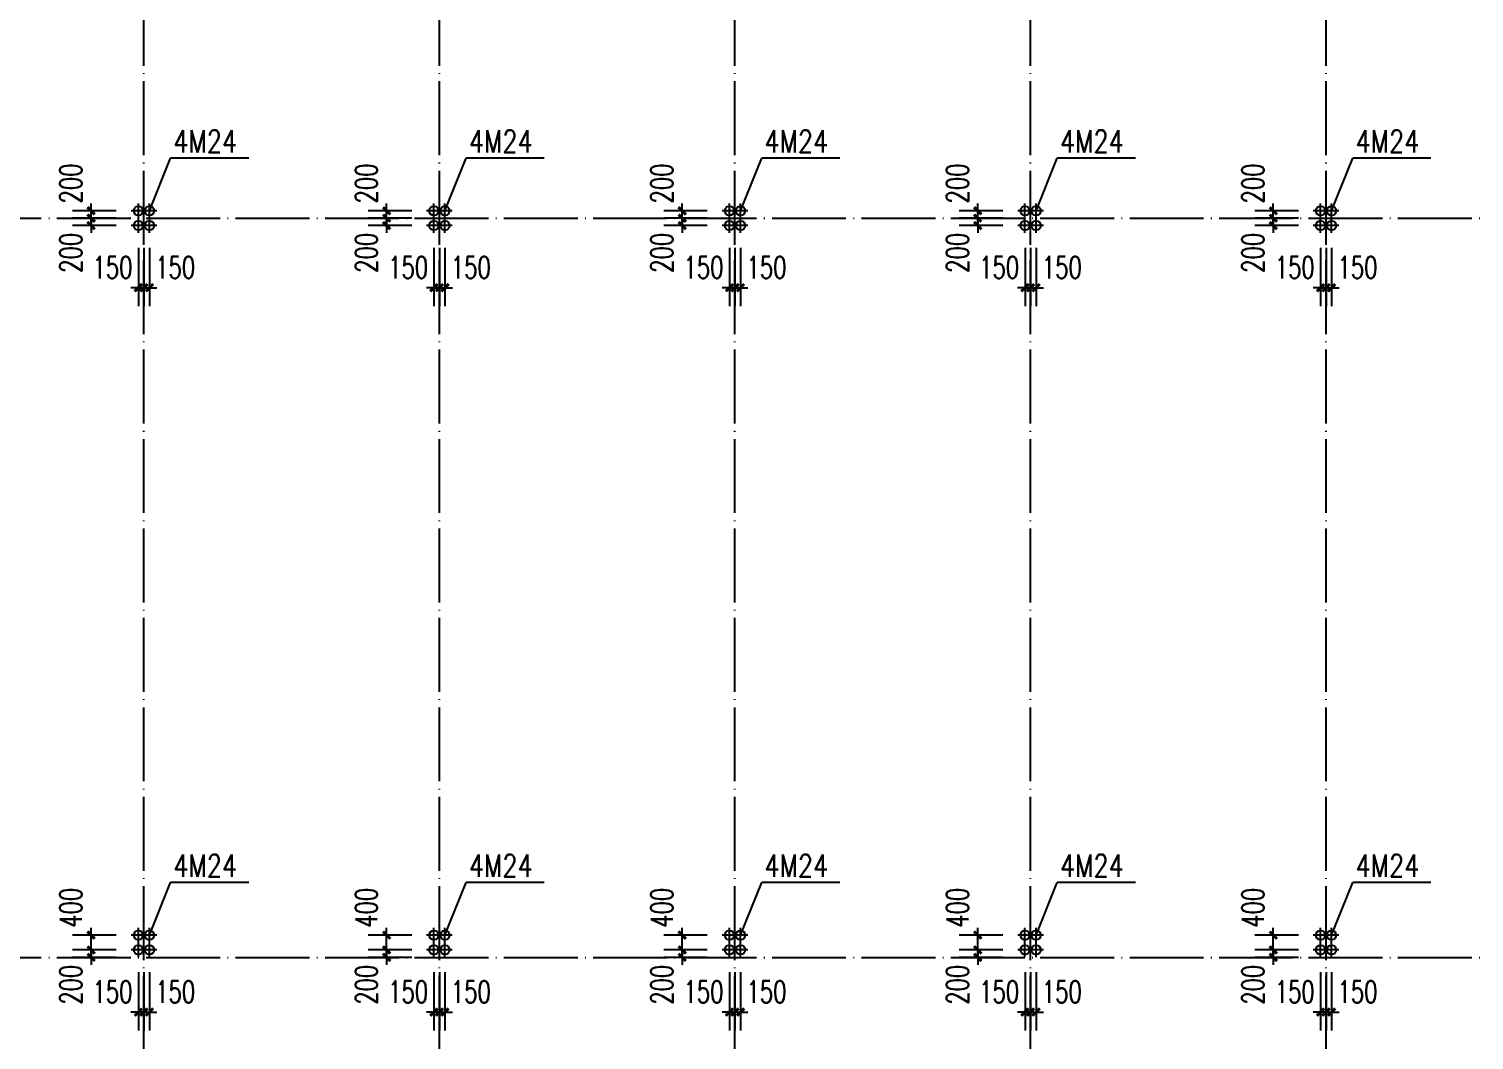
# Model space of a CAD drawing. Extents: x 36360094 to 36697644, y 75306 to 425482.
# Drawn here: x 36395344 to 36434463, y 104586 to 131946 of the extents above; entities that cross this region are included whole.
import ezdxf

# ---------------------------------------------------------------- set-up
doc = ezdxf.new("R2010")
doc.units = 0
doc.header["$LTSCALE"] = 1000
doc.header["$MEASUREMENT"] = 0
for name, pattern in [('ACAD_ISO04W100', [30.5, 24, -3, 0.5, -3]), ('CENTER', [2, 1.25, -0.25, 0.25, -0.25]), ('DOTE', [2.42, 2, -0.2, 0.02, -0.2])]:
    doc.linetypes.add(name, pattern=pattern)
doc.layers.get('0').update_dxf_attribs({"linetype": 'CONTINUOUS'})
doc.layers.get('DEFPOINTS').update_dxf_attribs({"linetype": 'CONTINUOUS'})
for name, color, linetype in [('DOTE', 1, 'ACAD_ISO04W100'), ('PUB_DIM', 3, 'CONTINUOUS'), ('PUB_TEXT', 7, 'CONTINUOUS'), ('ROOF', 7, 'CONTINUOUS'), ('中心线', 9, 'CENTER'), ('锚栓', 6, 'CONTINUOUS')]:
    doc.layers.add(name, color=color, linetype=linetype)
doc.styles.add('_TCH_DIM_T3', font='SIMPLEX', dxfattribs={"width": 0.705882, "bigfont": 'GBCBIG'})
doc.styles.add('character', font='romans.shx', dxfattribs={"width": 0.618, "bigfont": 'gbhzfs.shx'})
doc.dimstyles.new('_TCH_ARCH&&200', dxfattribs={"dimtxt": 595, "dimasz": 200, "dimexe": 500, "dimexo": 600, "dimgap": 252.5, "dimtad": 1, "dimdec": 0, "dimzin": 0, "dimdsep": 46, "dimtxsty": '_TCH_DIM_T3', "dimblk": 'ARCHTICK', "dimcen": 0.09, "dimclrt": 7, "dimazin": 2, "dimtfac": 1, "dimtdec": 0, "dimtix": 1, "dimtmove": 2, "dimatfit": 3, "dimfxl": 0, "dimtolj": 1, "dimtzin": 0, "dimarcsym": 0})

# ---------------------------------------------------------------- blocks, each defined once
blk = doc.blocks.new('m')
at = {"layer": '锚栓'}
for p, q in [((2858688, 836885), (2858688, 836290)), ((2858390, 836587), (2858985, 836587))]:
    blk.add_line(p, q, dxfattribs=at)
blk.add_circle((2858688, 836587), 189, dxfattribs=at)
blk = doc.blocks.new('_ArchTick')
at = {"color": 0, "linetype": 'ByBlock', "const_width": 0.4}
blk.add_lwpolyline([(-0.5, -0.5), (0.5, 0.5)], dxfattribs=at)
blk = doc.blocks.new('*D424')
at = {"layer": 'DEFPOINTS', "color": 0}
for p in [(36429028, 127025), (36430307, 127025), (36430307, 126825)]:
    blk.add_point(p, dxfattribs=at)
at = {"layer": 'PUB_DIM', "color": 0, "lineweight": -2}
for p, q in [((36429028, 127025), (36429028, 127225)), ((36429707, 127025), (36428528, 127025)), ((36429707, 126825), (36428528, 126825)), ((36429028, 126825), (36429028, 127025)), ((36429028, 126825), (36429028, 126625))]:
    blk.add_line(p, q, dxfattribs=at)
at = {"layer": 'PUB_DIM', "color": 0, "lineweight": -2, "xscale": 200, "yscale": 200, "zscale": 200}
for p, rotation in [((36429028, 127025), 270), ((36429028, 126825), 90)]:
    blk.add_blockref('_ArchTick', p, dxfattribs=dict(at, rotation=rotation))
at = {"layer": 'PUB_DIM', "color": 7, "insert": (36428478, 127765), "char_height": 595, "attachment_point": 5, "rotation": 90, "style": '_TCH_DIM_T3'}
blk.add_mtext('\\A1;200', dxfattribs=at)
blk = doc.blocks.new('*D425')
at = {"layer": 'DEFPOINTS', "color": 0}
for p in [(36429028, 126825), (36430307, 126825), (36430307, 126625)]:
    blk.add_point(p, dxfattribs=at)
at = {"layer": 'PUB_DIM', "color": 0, "lineweight": -2}
for p, q in [((36429707, 126825), (36428528, 126825)), ((36429028, 126825), (36429028, 127025)), ((36429028, 126625), (36429028, 126825)), ((36429707, 126625), (36428528, 126625)), ((36429028, 126625), (36429028, 126425))]:
    blk.add_line(p, q, dxfattribs=at)
at = {"layer": 'PUB_DIM', "color": 0, "lineweight": -2, "xscale": 200, "yscale": 200, "zscale": 200}
for p, rotation in [((36429028, 126825), 270), ((36429028, 126625), 90)]:
    blk.add_blockref('_ArchTick', p, dxfattribs=dict(at, rotation=rotation))
at = {"layer": 'PUB_DIM', "color": 7, "insert": (36428478, 125885), "char_height": 595, "attachment_point": 5, "rotation": 90, "style": '_TCH_DIM_T3'}
blk.add_mtext('\\A1;200', dxfattribs=at)
blk = doc.blocks.new('*D426')
at = {"layer": 'DEFPOINTS', "color": 0}
for p in [(36429028, 107025), (36430307, 107025), (36430307, 106825)]:
    blk.add_point(p, dxfattribs=at)
at = {"layer": 'PUB_DIM', "color": 0, "lineweight": -2}
for p, q in [((36429028, 107025), (36429028, 107225)), ((36429707, 107025), (36428528, 107025)), ((36429707, 106825), (36428528, 106825)), ((36429028, 106825), (36429028, 107025)), ((36429028, 106825), (36429028, 106625))]:
    blk.add_line(p, q, dxfattribs=at)
at = {"layer": 'PUB_DIM', "color": 0, "lineweight": -2, "xscale": 200, "yscale": 200, "zscale": 200}
for p, rotation in [((36429028, 107025), 270), ((36429028, 106825), 90)]:
    blk.add_blockref('_ArchTick', p, dxfattribs=dict(at, rotation=rotation))
at = {"layer": 'PUB_DIM', "color": 7, "insert": (36428478, 106085), "char_height": 595, "attachment_point": 5, "rotation": 90, "style": '_TCH_DIM_T3'}
blk.add_mtext('\\A1;200', dxfattribs=at)
blk = doc.blocks.new('*D427')
at = {"layer": 'DEFPOINTS', "color": 0}
for p in [(36429028, 107425), (36430307, 107425), (36430307, 107025)]:
    blk.add_point(p, dxfattribs=at)
at = {"layer": 'PUB_DIM', "color": 0, "lineweight": -2}
for p, q in [((36429028, 107425), (36429028, 107625)), ((36429707, 107425), (36428528, 107425)), ((36429028, 107025), (36429028, 107425)), ((36429707, 107025), (36428528, 107025)), ((36429028, 107025), (36429028, 106825))]:
    blk.add_line(p, q, dxfattribs=at)
at = {"layer": 'PUB_DIM', "color": 0, "lineweight": -2, "xscale": 200, "yscale": 200, "zscale": 200}
for p, rotation in [((36429028, 107425), 270), ((36429028, 107025), 90)]:
    blk.add_blockref('_ArchTick', p, dxfattribs=dict(at, rotation=rotation))
at = {"layer": 'PUB_DIM', "color": 7, "insert": (36428478, 108165), "char_height": 595, "attachment_point": 5, "rotation": 90, "style": '_TCH_DIM_T3'}
blk.add_mtext('\\A1;400', dxfattribs=at)
blk = doc.blocks.new('*D428')
at = {"layer": 'DEFPOINTS', "color": 0}
for p in [(36430457, 126625), (36430607, 126625), (36430607, 124944)]:
    blk.add_point(p, dxfattribs=at)
at = {"layer": 'PUB_DIM', "color": 0, "lineweight": -2}
for p, q in [((36430457, 126025), (36430457, 124444)), ((36430607, 126025), (36430607, 124444)), ((36430457, 124944), (36430257, 124944)), ((36430457, 124944), (36430607, 124944)), ((36430607, 124944), (36430807, 124944))]:
    blk.add_line(p, q, dxfattribs=at)
at = {"layer": 'PUB_DIM', "color": 0, "lineweight": -2, "xscale": 200, "yscale": 200, "zscale": 200}
blk.add_blockref('_ArchTick', (36430457, 124944), dxfattribs=at)
at = {"layer": 'PUB_DIM', "color": 0, "lineweight": -2, "xscale": 200, "yscale": 200, "zscale": 200, "rotation": 180}
blk.add_blockref('_ArchTick', (36430607, 124944), dxfattribs=at)
at = {"layer": 'PUB_DIM', "color": 7, "insert": (36431307, 125494), "char_height": 595, "attachment_point": 5, "style": '_TCH_DIM_T3'}
blk.add_mtext('\\A1;150', dxfattribs=at)
blk = doc.blocks.new('*D429')
at = {"layer": 'DEFPOINTS', "color": 0}
for p in [(36430307, 126625), (36430457, 126625), (36430457, 124944)]:
    blk.add_point(p, dxfattribs=at)
at = {"layer": 'PUB_DIM', "color": 0, "lineweight": -2}
for p, q in [((36430307, 126025), (36430307, 124444)), ((36430457, 126025), (36430457, 124444)), ((36430307, 124944), (36430107, 124944)), ((36430307, 124944), (36430457, 124944)), ((36430457, 124944), (36430657, 124944))]:
    blk.add_line(p, q, dxfattribs=at)
at = {"layer": 'PUB_DIM', "color": 0, "lineweight": -2, "xscale": 200, "yscale": 200, "zscale": 200}
blk.add_blockref('_ArchTick', (36430307, 124944), dxfattribs=at)
at = {"layer": 'PUB_DIM', "color": 0, "lineweight": -2, "xscale": 200, "yscale": 200, "zscale": 200, "rotation": 180}
blk.add_blockref('_ArchTick', (36430457, 124944), dxfattribs=at)
at = {"layer": 'PUB_DIM', "color": 7, "insert": (36429607, 125494), "char_height": 595, "attachment_point": 5, "style": '_TCH_DIM_T3'}
blk.add_mtext('\\A1;150', dxfattribs=at)
blk = doc.blocks.new('*D430')
at = {"layer": 'DEFPOINTS', "color": 0}
for p in [(36430457, 107025), (36430607, 107025), (36430607, 105344)]:
    blk.add_point(p, dxfattribs=at)
at = {"layer": 'PUB_DIM', "color": 0, "lineweight": -2}
for p, q in [((36430457, 106425), (36430457, 104844)), ((36430607, 106425), (36430607, 104844)), ((36430457, 105344), (36430257, 105344)), ((36430457, 105344), (36430607, 105344)), ((36430607, 105344), (36430807, 105344))]:
    blk.add_line(p, q, dxfattribs=at)
at = {"layer": 'PUB_DIM', "color": 0, "lineweight": -2, "xscale": 200, "yscale": 200, "zscale": 200}
blk.add_blockref('_ArchTick', (36430457, 105344), dxfattribs=at)
at = {"layer": 'PUB_DIM', "color": 0, "lineweight": -2, "xscale": 200, "yscale": 200, "zscale": 200, "rotation": 180}
blk.add_blockref('_ArchTick', (36430607, 105344), dxfattribs=at)
at = {"layer": 'PUB_DIM', "color": 7, "insert": (36431307, 105894), "char_height": 595, "attachment_point": 5, "style": '_TCH_DIM_T3'}
blk.add_mtext('\\A1;150', dxfattribs=at)
blk = doc.blocks.new('*D431')
at = {"layer": 'DEFPOINTS', "color": 0}
for p in [(36430307, 107025), (36430457, 107025), (36430457, 105344)]:
    blk.add_point(p, dxfattribs=at)
at = {"layer": 'PUB_DIM', "color": 0, "lineweight": -2}
for p, q in [((36430307, 106425), (36430307, 104844)), ((36430457, 106425), (36430457, 104844)), ((36430307, 105344), (36430107, 105344)), ((36430307, 105344), (36430457, 105344)), ((36430457, 105344), (36430657, 105344))]:
    blk.add_line(p, q, dxfattribs=at)
at = {"layer": 'PUB_DIM', "color": 0, "lineweight": -2, "xscale": 200, "yscale": 200, "zscale": 200}
blk.add_blockref('_ArchTick', (36430307, 105344), dxfattribs=at)
at = {"layer": 'PUB_DIM', "color": 0, "lineweight": -2, "xscale": 200, "yscale": 200, "zscale": 200, "rotation": 180}
blk.add_blockref('_ArchTick', (36430457, 105344), dxfattribs=at)
at = {"layer": 'PUB_DIM', "color": 7, "insert": (36429607, 105894), "char_height": 595, "attachment_point": 5, "style": '_TCH_DIM_T3'}
blk.add_mtext('\\A1;150', dxfattribs=at)
blk = doc.blocks.new('*D436')
at = {"layer": 'DEFPOINTS', "color": 0}
for p in [(36421028, 127025), (36422307, 127025), (36422307, 126825)]:
    blk.add_point(p, dxfattribs=at)
at = {"layer": 'PUB_DIM', "color": 0, "lineweight": -2}
for p, q in [((36421028, 127025), (36421028, 127225)), ((36421707, 127025), (36420528, 127025)), ((36421707, 126825), (36420528, 126825)), ((36421028, 126825), (36421028, 127025)), ((36421028, 126825), (36421028, 126625))]:
    blk.add_line(p, q, dxfattribs=at)
at = {"layer": 'PUB_DIM', "color": 0, "lineweight": -2, "xscale": 200, "yscale": 200, "zscale": 200}
for p, rotation in [((36421028, 127025), 270), ((36421028, 126825), 90)]:
    blk.add_blockref('_ArchTick', p, dxfattribs=dict(at, rotation=rotation))
at = {"layer": 'PUB_DIM', "color": 7, "insert": (36420478, 127765), "char_height": 595, "attachment_point": 5, "rotation": 90, "style": '_TCH_DIM_T3'}
blk.add_mtext('\\A1;200', dxfattribs=at)
blk = doc.blocks.new('*D437')
at = {"layer": 'DEFPOINTS', "color": 0}
for p in [(36421028, 126825), (36422307, 126825), (36422307, 126625)]:
    blk.add_point(p, dxfattribs=at)
at = {"layer": 'PUB_DIM', "color": 0, "lineweight": -2}
for p, q in [((36421707, 126825), (36420528, 126825)), ((36421028, 126825), (36421028, 127025)), ((36421028, 126625), (36421028, 126825)), ((36421707, 126625), (36420528, 126625)), ((36421028, 126625), (36421028, 126425))]:
    blk.add_line(p, q, dxfattribs=at)
at = {"layer": 'PUB_DIM', "color": 0, "lineweight": -2, "xscale": 200, "yscale": 200, "zscale": 200}
for p, rotation in [((36421028, 126825), 270), ((36421028, 126625), 90)]:
    blk.add_blockref('_ArchTick', p, dxfattribs=dict(at, rotation=rotation))
at = {"layer": 'PUB_DIM', "color": 7, "insert": (36420478, 125885), "char_height": 595, "attachment_point": 5, "rotation": 90, "style": '_TCH_DIM_T3'}
blk.add_mtext('\\A1;200', dxfattribs=at)
blk = doc.blocks.new('*D438')
at = {"layer": 'DEFPOINTS', "color": 0}
for p in [(36421028, 107025), (36422307, 107025), (36422307, 106825)]:
    blk.add_point(p, dxfattribs=at)
at = {"layer": 'PUB_DIM', "color": 0, "lineweight": -2}
for p, q in [((36421028, 107025), (36421028, 107225)), ((36421707, 107025), (36420528, 107025)), ((36421707, 106825), (36420528, 106825)), ((36421028, 106825), (36421028, 107025)), ((36421028, 106825), (36421028, 106625))]:
    blk.add_line(p, q, dxfattribs=at)
at = {"layer": 'PUB_DIM', "color": 0, "lineweight": -2, "xscale": 200, "yscale": 200, "zscale": 200}
for p, rotation in [((36421028, 107025), 270), ((36421028, 106825), 90)]:
    blk.add_blockref('_ArchTick', p, dxfattribs=dict(at, rotation=rotation))
at = {"layer": 'PUB_DIM', "color": 7, "insert": (36420478, 106085), "char_height": 595, "attachment_point": 5, "rotation": 90, "style": '_TCH_DIM_T3'}
blk.add_mtext('\\A1;200', dxfattribs=at)
blk = doc.blocks.new('*D439')
at = {"layer": 'DEFPOINTS', "color": 0}
for p in [(36421028, 107425), (36422307, 107425), (36422307, 107025)]:
    blk.add_point(p, dxfattribs=at)
at = {"layer": 'PUB_DIM', "color": 0, "lineweight": -2}
for p, q in [((36421028, 107425), (36421028, 107625)), ((36421707, 107425), (36420528, 107425)), ((36421028, 107025), (36421028, 107425)), ((36421707, 107025), (36420528, 107025)), ((36421028, 107025), (36421028, 106825))]:
    blk.add_line(p, q, dxfattribs=at)
at = {"layer": 'PUB_DIM', "color": 0, "lineweight": -2, "xscale": 200, "yscale": 200, "zscale": 200}
for p, rotation in [((36421028, 107425), 270), ((36421028, 107025), 90)]:
    blk.add_blockref('_ArchTick', p, dxfattribs=dict(at, rotation=rotation))
at = {"layer": 'PUB_DIM', "color": 7, "insert": (36420478, 108165), "char_height": 595, "attachment_point": 5, "rotation": 90, "style": '_TCH_DIM_T3'}
blk.add_mtext('\\A1;400', dxfattribs=at)
blk = doc.blocks.new('*D440')
at = {"layer": 'DEFPOINTS', "color": 0}
for p in [(36422457, 126625), (36422607, 126625), (36422607, 124944)]:
    blk.add_point(p, dxfattribs=at)
at = {"layer": 'PUB_DIM', "color": 0, "lineweight": -2}
for p, q in [((36422457, 126025), (36422457, 124444)), ((36422607, 126025), (36422607, 124444)), ((36422457, 124944), (36422257, 124944)), ((36422457, 124944), (36422607, 124944)), ((36422607, 124944), (36422807, 124944))]:
    blk.add_line(p, q, dxfattribs=at)
at = {"layer": 'PUB_DIM', "color": 0, "lineweight": -2, "xscale": 200, "yscale": 200, "zscale": 200}
blk.add_blockref('_ArchTick', (36422457, 124944), dxfattribs=at)
at = {"layer": 'PUB_DIM', "color": 0, "lineweight": -2, "xscale": 200, "yscale": 200, "zscale": 200, "rotation": 180}
blk.add_blockref('_ArchTick', (36422607, 124944), dxfattribs=at)
at = {"layer": 'PUB_DIM', "color": 7, "insert": (36423307, 125494), "char_height": 595, "attachment_point": 5, "style": '_TCH_DIM_T3'}
blk.add_mtext('\\A1;150', dxfattribs=at)
blk = doc.blocks.new('*D441')
at = {"layer": 'DEFPOINTS', "color": 0}
for p in [(36422307, 126625), (36422457, 126625), (36422457, 124944)]:
    blk.add_point(p, dxfattribs=at)
at = {"layer": 'PUB_DIM', "color": 0, "lineweight": -2}
for p, q in [((36422307, 126025), (36422307, 124444)), ((36422457, 126025), (36422457, 124444)), ((36422307, 124944), (36422107, 124944)), ((36422307, 124944), (36422457, 124944)), ((36422457, 124944), (36422657, 124944))]:
    blk.add_line(p, q, dxfattribs=at)
at = {"layer": 'PUB_DIM', "color": 0, "lineweight": -2, "xscale": 200, "yscale": 200, "zscale": 200}
blk.add_blockref('_ArchTick', (36422307, 124944), dxfattribs=at)
at = {"layer": 'PUB_DIM', "color": 0, "lineweight": -2, "xscale": 200, "yscale": 200, "zscale": 200, "rotation": 180}
blk.add_blockref('_ArchTick', (36422457, 124944), dxfattribs=at)
at = {"layer": 'PUB_DIM', "color": 7, "insert": (36421607, 125494), "char_height": 595, "attachment_point": 5, "style": '_TCH_DIM_T3'}
blk.add_mtext('\\A1;150', dxfattribs=at)
blk = doc.blocks.new('*D442')
at = {"layer": 'DEFPOINTS', "color": 0}
for p in [(36422457, 107025), (36422607, 107025), (36422607, 105344)]:
    blk.add_point(p, dxfattribs=at)
at = {"layer": 'PUB_DIM', "color": 0, "lineweight": -2}
for p, q in [((36422457, 106425), (36422457, 104844)), ((36422607, 106425), (36422607, 104844)), ((36422457, 105344), (36422257, 105344)), ((36422457, 105344), (36422607, 105344)), ((36422607, 105344), (36422807, 105344))]:
    blk.add_line(p, q, dxfattribs=at)
at = {"layer": 'PUB_DIM', "color": 0, "lineweight": -2, "xscale": 200, "yscale": 200, "zscale": 200}
blk.add_blockref('_ArchTick', (36422457, 105344), dxfattribs=at)
at = {"layer": 'PUB_DIM', "color": 0, "lineweight": -2, "xscale": 200, "yscale": 200, "zscale": 200, "rotation": 180}
blk.add_blockref('_ArchTick', (36422607, 105344), dxfattribs=at)
at = {"layer": 'PUB_DIM', "color": 7, "insert": (36423307, 105894), "char_height": 595, "attachment_point": 5, "style": '_TCH_DIM_T3'}
blk.add_mtext('\\A1;150', dxfattribs=at)
blk = doc.blocks.new('*D443')
at = {"layer": 'DEFPOINTS', "color": 0}
for p in [(36422307, 107025), (36422457, 107025), (36422457, 105344)]:
    blk.add_point(p, dxfattribs=at)
at = {"layer": 'PUB_DIM', "color": 0, "lineweight": -2}
for p, q in [((36422307, 106425), (36422307, 104844)), ((36422457, 106425), (36422457, 104844)), ((36422307, 105344), (36422107, 105344)), ((36422307, 105344), (36422457, 105344)), ((36422457, 105344), (36422657, 105344))]:
    blk.add_line(p, q, dxfattribs=at)
at = {"layer": 'PUB_DIM', "color": 0, "lineweight": -2, "xscale": 200, "yscale": 200, "zscale": 200}
blk.add_blockref('_ArchTick', (36422307, 105344), dxfattribs=at)
at = {"layer": 'PUB_DIM', "color": 0, "lineweight": -2, "xscale": 200, "yscale": 200, "zscale": 200, "rotation": 180}
blk.add_blockref('_ArchTick', (36422457, 105344), dxfattribs=at)
at = {"layer": 'PUB_DIM', "color": 7, "insert": (36421607, 105894), "char_height": 595, "attachment_point": 5, "style": '_TCH_DIM_T3'}
blk.add_mtext('\\A1;150', dxfattribs=at)
blk = doc.blocks.new('*D448')
at = {"layer": 'DEFPOINTS', "color": 0}
for p in [(36413028, 127025), (36414307, 127025), (36414307, 126825)]:
    blk.add_point(p, dxfattribs=at)
at = {"layer": 'PUB_DIM', "color": 0, "lineweight": -2}
for p, q in [((36413028, 127025), (36413028, 127225)), ((36413707, 127025), (36412528, 127025)), ((36413707, 126825), (36412528, 126825)), ((36413028, 126825), (36413028, 127025)), ((36413028, 126825), (36413028, 126625))]:
    blk.add_line(p, q, dxfattribs=at)
at = {"layer": 'PUB_DIM', "color": 0, "lineweight": -2, "xscale": 200, "yscale": 200, "zscale": 200}
for p, rotation in [((36413028, 127025), 270), ((36413028, 126825), 90)]:
    blk.add_blockref('_ArchTick', p, dxfattribs=dict(at, rotation=rotation))
at = {"layer": 'PUB_DIM', "color": 7, "insert": (36412478, 127765), "char_height": 595, "attachment_point": 5, "rotation": 90, "style": '_TCH_DIM_T3'}
blk.add_mtext('\\A1;200', dxfattribs=at)
blk = doc.blocks.new('*D449')
at = {"layer": 'DEFPOINTS', "color": 0}
for p in [(36413028, 126825), (36414307, 126825), (36414307, 126625)]:
    blk.add_point(p, dxfattribs=at)
at = {"layer": 'PUB_DIM', "color": 0, "lineweight": -2}
for p, q in [((36413707, 126825), (36412528, 126825)), ((36413028, 126825), (36413028, 127025)), ((36413028, 126625), (36413028, 126825)), ((36413707, 126625), (36412528, 126625)), ((36413028, 126625), (36413028, 126425))]:
    blk.add_line(p, q, dxfattribs=at)
at = {"layer": 'PUB_DIM', "color": 0, "lineweight": -2, "xscale": 200, "yscale": 200, "zscale": 200}
for p, rotation in [((36413028, 126825), 270), ((36413028, 126625), 90)]:
    blk.add_blockref('_ArchTick', p, dxfattribs=dict(at, rotation=rotation))
at = {"layer": 'PUB_DIM', "color": 7, "insert": (36412478, 125885), "char_height": 595, "attachment_point": 5, "rotation": 90, "style": '_TCH_DIM_T3'}
blk.add_mtext('\\A1;200', dxfattribs=at)
blk = doc.blocks.new('*D450')
at = {"layer": 'DEFPOINTS', "color": 0}
for p in [(36413028, 107025), (36414307, 107025), (36414307, 106825)]:
    blk.add_point(p, dxfattribs=at)
at = {"layer": 'PUB_DIM', "color": 0, "lineweight": -2}
for p, q in [((36413028, 107025), (36413028, 107225)), ((36413707, 107025), (36412528, 107025)), ((36413707, 106825), (36412528, 106825)), ((36413028, 106825), (36413028, 107025)), ((36413028, 106825), (36413028, 106625))]:
    blk.add_line(p, q, dxfattribs=at)
at = {"layer": 'PUB_DIM', "color": 0, "lineweight": -2, "xscale": 200, "yscale": 200, "zscale": 200}
for p, rotation in [((36413028, 107025), 270), ((36413028, 106825), 90)]:
    blk.add_blockref('_ArchTick', p, dxfattribs=dict(at, rotation=rotation))
at = {"layer": 'PUB_DIM', "color": 7, "insert": (36412478, 106085), "char_height": 595, "attachment_point": 5, "rotation": 90, "style": '_TCH_DIM_T3'}
blk.add_mtext('\\A1;200', dxfattribs=at)
blk = doc.blocks.new('*D451')
at = {"layer": 'DEFPOINTS', "color": 0}
for p in [(36413028, 107425), (36414307, 107425), (36414307, 107025)]:
    blk.add_point(p, dxfattribs=at)
at = {"layer": 'PUB_DIM', "color": 0, "lineweight": -2}
for p, q in [((36413028, 107425), (36413028, 107625)), ((36413707, 107425), (36412528, 107425)), ((36413028, 107025), (36413028, 107425)), ((36413707, 107025), (36412528, 107025)), ((36413028, 107025), (36413028, 106825))]:
    blk.add_line(p, q, dxfattribs=at)
at = {"layer": 'PUB_DIM', "color": 0, "lineweight": -2, "xscale": 200, "yscale": 200, "zscale": 200}
for p, rotation in [((36413028, 107425), 270), ((36413028, 107025), 90)]:
    blk.add_blockref('_ArchTick', p, dxfattribs=dict(at, rotation=rotation))
at = {"layer": 'PUB_DIM', "color": 7, "insert": (36412478, 108165), "char_height": 595, "attachment_point": 5, "rotation": 90, "style": '_TCH_DIM_T3'}
blk.add_mtext('\\A1;400', dxfattribs=at)
blk = doc.blocks.new('*D452')
at = {"layer": 'DEFPOINTS', "color": 0}
for p in [(36414457, 126625), (36414607, 126625), (36414607, 124944)]:
    blk.add_point(p, dxfattribs=at)
at = {"layer": 'PUB_DIM', "color": 0, "lineweight": -2}
for p, q in [((36414457, 126025), (36414457, 124444)), ((36414607, 126025), (36414607, 124444)), ((36414457, 124944), (36414257, 124944)), ((36414457, 124944), (36414607, 124944)), ((36414607, 124944), (36414807, 124944))]:
    blk.add_line(p, q, dxfattribs=at)
at = {"layer": 'PUB_DIM', "color": 0, "lineweight": -2, "xscale": 200, "yscale": 200, "zscale": 200}
blk.add_blockref('_ArchTick', (36414457, 124944), dxfattribs=at)
at = {"layer": 'PUB_DIM', "color": 0, "lineweight": -2, "xscale": 200, "yscale": 200, "zscale": 200, "rotation": 180}
blk.add_blockref('_ArchTick', (36414607, 124944), dxfattribs=at)
at = {"layer": 'PUB_DIM', "color": 7, "insert": (36415307, 125494), "char_height": 595, "attachment_point": 5, "style": '_TCH_DIM_T3'}
blk.add_mtext('\\A1;150', dxfattribs=at)
blk = doc.blocks.new('*D453')
at = {"layer": 'DEFPOINTS', "color": 0}
for p in [(36414307, 126625), (36414457, 126625), (36414457, 124944)]:
    blk.add_point(p, dxfattribs=at)
at = {"layer": 'PUB_DIM', "color": 0, "lineweight": -2}
for p, q in [((36414307, 126025), (36414307, 124444)), ((36414457, 126025), (36414457, 124444)), ((36414307, 124944), (36414107, 124944)), ((36414307, 124944), (36414457, 124944)), ((36414457, 124944), (36414657, 124944))]:
    blk.add_line(p, q, dxfattribs=at)
at = {"layer": 'PUB_DIM', "color": 0, "lineweight": -2, "xscale": 200, "yscale": 200, "zscale": 200}
blk.add_blockref('_ArchTick', (36414307, 124944), dxfattribs=at)
at = {"layer": 'PUB_DIM', "color": 0, "lineweight": -2, "xscale": 200, "yscale": 200, "zscale": 200, "rotation": 180}
blk.add_blockref('_ArchTick', (36414457, 124944), dxfattribs=at)
at = {"layer": 'PUB_DIM', "color": 7, "insert": (36413607, 125494), "char_height": 595, "attachment_point": 5, "style": '_TCH_DIM_T3'}
blk.add_mtext('\\A1;150', dxfattribs=at)
blk = doc.blocks.new('*D454')
at = {"layer": 'DEFPOINTS', "color": 0}
for p in [(36414457, 107025), (36414607, 107025), (36414607, 105344)]:
    blk.add_point(p, dxfattribs=at)
at = {"layer": 'PUB_DIM', "color": 0, "lineweight": -2}
for p, q in [((36414457, 106425), (36414457, 104844)), ((36414607, 106425), (36414607, 104844)), ((36414457, 105344), (36414257, 105344)), ((36414457, 105344), (36414607, 105344)), ((36414607, 105344), (36414807, 105344))]:
    blk.add_line(p, q, dxfattribs=at)
at = {"layer": 'PUB_DIM', "color": 0, "lineweight": -2, "xscale": 200, "yscale": 200, "zscale": 200}
blk.add_blockref('_ArchTick', (36414457, 105344), dxfattribs=at)
at = {"layer": 'PUB_DIM', "color": 0, "lineweight": -2, "xscale": 200, "yscale": 200, "zscale": 200, "rotation": 180}
blk.add_blockref('_ArchTick', (36414607, 105344), dxfattribs=at)
at = {"layer": 'PUB_DIM', "color": 7, "insert": (36415307, 105894), "char_height": 595, "attachment_point": 5, "style": '_TCH_DIM_T3'}
blk.add_mtext('\\A1;150', dxfattribs=at)
blk = doc.blocks.new('*D455')
at = {"layer": 'DEFPOINTS', "color": 0}
for p in [(36414307, 107025), (36414457, 107025), (36414457, 105344)]:
    blk.add_point(p, dxfattribs=at)
at = {"layer": 'PUB_DIM', "color": 0, "lineweight": -2}
for p, q in [((36414307, 106425), (36414307, 104844)), ((36414457, 106425), (36414457, 104844)), ((36414307, 105344), (36414107, 105344)), ((36414307, 105344), (36414457, 105344)), ((36414457, 105344), (36414657, 105344))]:
    blk.add_line(p, q, dxfattribs=at)
at = {"layer": 'PUB_DIM', "color": 0, "lineweight": -2, "xscale": 200, "yscale": 200, "zscale": 200}
blk.add_blockref('_ArchTick', (36414307, 105344), dxfattribs=at)
at = {"layer": 'PUB_DIM', "color": 0, "lineweight": -2, "xscale": 200, "yscale": 200, "zscale": 200, "rotation": 180}
blk.add_blockref('_ArchTick', (36414457, 105344), dxfattribs=at)
at = {"layer": 'PUB_DIM', "color": 7, "insert": (36413607, 105894), "char_height": 595, "attachment_point": 5, "style": '_TCH_DIM_T3'}
blk.add_mtext('\\A1;150', dxfattribs=at)
blk = doc.blocks.new('*D460')
at = {"layer": 'DEFPOINTS', "color": 0}
for p in [(36405028, 127025), (36406307, 127025), (36406307, 126825)]:
    blk.add_point(p, dxfattribs=at)
at = {"layer": 'PUB_DIM', "color": 0, "lineweight": -2}
for p, q in [((36405028, 127025), (36405028, 127225)), ((36405707, 127025), (36404528, 127025)), ((36405707, 126825), (36404528, 126825)), ((36405028, 126825), (36405028, 127025)), ((36405028, 126825), (36405028, 126625))]:
    blk.add_line(p, q, dxfattribs=at)
at = {"layer": 'PUB_DIM', "color": 0, "lineweight": -2, "xscale": 200, "yscale": 200, "zscale": 200}
for p, rotation in [((36405028, 127025), 270), ((36405028, 126825), 90)]:
    blk.add_blockref('_ArchTick', p, dxfattribs=dict(at, rotation=rotation))
at = {"layer": 'PUB_DIM', "color": 7, "insert": (36404478, 127765), "char_height": 595, "attachment_point": 5, "rotation": 90, "style": '_TCH_DIM_T3'}
blk.add_mtext('\\A1;200', dxfattribs=at)
blk = doc.blocks.new('*D461')
at = {"layer": 'DEFPOINTS', "color": 0}
for p in [(36405028, 126825), (36406307, 126825), (36406307, 126625)]:
    blk.add_point(p, dxfattribs=at)
at = {"layer": 'PUB_DIM', "color": 0, "lineweight": -2}
for p, q in [((36405707, 126825), (36404528, 126825)), ((36405028, 126825), (36405028, 127025)), ((36405028, 126625), (36405028, 126825)), ((36405707, 126625), (36404528, 126625)), ((36405028, 126625), (36405028, 126425))]:
    blk.add_line(p, q, dxfattribs=at)
at = {"layer": 'PUB_DIM', "color": 0, "lineweight": -2, "xscale": 200, "yscale": 200, "zscale": 200}
for p, rotation in [((36405028, 126825), 270), ((36405028, 126625), 90)]:
    blk.add_blockref('_ArchTick', p, dxfattribs=dict(at, rotation=rotation))
at = {"layer": 'PUB_DIM', "color": 7, "insert": (36404478, 125885), "char_height": 595, "attachment_point": 5, "rotation": 90, "style": '_TCH_DIM_T3'}
blk.add_mtext('\\A1;200', dxfattribs=at)
blk = doc.blocks.new('*D462')
at = {"layer": 'DEFPOINTS', "color": 0}
for p in [(36405028, 107025), (36406307, 107025), (36406307, 106825)]:
    blk.add_point(p, dxfattribs=at)
at = {"layer": 'PUB_DIM', "color": 0, "lineweight": -2}
for p, q in [((36405028, 107025), (36405028, 107225)), ((36405707, 107025), (36404528, 107025)), ((36405707, 106825), (36404528, 106825)), ((36405028, 106825), (36405028, 107025)), ((36405028, 106825), (36405028, 106625))]:
    blk.add_line(p, q, dxfattribs=at)
at = {"layer": 'PUB_DIM', "color": 0, "lineweight": -2, "xscale": 200, "yscale": 200, "zscale": 200}
for p, rotation in [((36405028, 107025), 270), ((36405028, 106825), 90)]:
    blk.add_blockref('_ArchTick', p, dxfattribs=dict(at, rotation=rotation))
at = {"layer": 'PUB_DIM', "color": 7, "insert": (36404478, 106085), "char_height": 595, "attachment_point": 5, "rotation": 90, "style": '_TCH_DIM_T3'}
blk.add_mtext('\\A1;200', dxfattribs=at)
blk = doc.blocks.new('*D463')
at = {"layer": 'DEFPOINTS', "color": 0}
for p in [(36405028, 107425), (36406307, 107425), (36406307, 107025)]:
    blk.add_point(p, dxfattribs=at)
at = {"layer": 'PUB_DIM', "color": 0, "lineweight": -2}
for p, q in [((36405028, 107425), (36405028, 107625)), ((36405707, 107425), (36404528, 107425)), ((36405028, 107025), (36405028, 107425)), ((36405707, 107025), (36404528, 107025)), ((36405028, 107025), (36405028, 106825))]:
    blk.add_line(p, q, dxfattribs=at)
at = {"layer": 'PUB_DIM', "color": 0, "lineweight": -2, "xscale": 200, "yscale": 200, "zscale": 200}
for p, rotation in [((36405028, 107425), 270), ((36405028, 107025), 90)]:
    blk.add_blockref('_ArchTick', p, dxfattribs=dict(at, rotation=rotation))
at = {"layer": 'PUB_DIM', "color": 7, "insert": (36404478, 108165), "char_height": 595, "attachment_point": 5, "rotation": 90, "style": '_TCH_DIM_T3'}
blk.add_mtext('\\A1;400', dxfattribs=at)
blk = doc.blocks.new('*D464')
at = {"layer": 'DEFPOINTS', "color": 0}
for p in [(36406457, 126625), (36406607, 126625), (36406607, 124944)]:
    blk.add_point(p, dxfattribs=at)
at = {"layer": 'PUB_DIM', "color": 0, "lineweight": -2}
for p, q in [((36406457, 126025), (36406457, 124444)), ((36406607, 126025), (36406607, 124444)), ((36406457, 124944), (36406257, 124944)), ((36406457, 124944), (36406607, 124944)), ((36406607, 124944), (36406807, 124944))]:
    blk.add_line(p, q, dxfattribs=at)
at = {"layer": 'PUB_DIM', "color": 0, "lineweight": -2, "xscale": 200, "yscale": 200, "zscale": 200}
blk.add_blockref('_ArchTick', (36406457, 124944), dxfattribs=at)
at = {"layer": 'PUB_DIM', "color": 0, "lineweight": -2, "xscale": 200, "yscale": 200, "zscale": 200, "rotation": 180}
blk.add_blockref('_ArchTick', (36406607, 124944), dxfattribs=at)
at = {"layer": 'PUB_DIM', "color": 7, "insert": (36407307, 125494), "char_height": 595, "attachment_point": 5, "style": '_TCH_DIM_T3'}
blk.add_mtext('\\A1;150', dxfattribs=at)
blk = doc.blocks.new('*D465')
at = {"layer": 'DEFPOINTS', "color": 0}
for p in [(36406307, 126625), (36406457, 126625), (36406457, 124944)]:
    blk.add_point(p, dxfattribs=at)
at = {"layer": 'PUB_DIM', "color": 0, "lineweight": -2}
for p, q in [((36406307, 126025), (36406307, 124444)), ((36406457, 126025), (36406457, 124444)), ((36406307, 124944), (36406107, 124944)), ((36406307, 124944), (36406457, 124944)), ((36406457, 124944), (36406657, 124944))]:
    blk.add_line(p, q, dxfattribs=at)
at = {"layer": 'PUB_DIM', "color": 0, "lineweight": -2, "xscale": 200, "yscale": 200, "zscale": 200}
blk.add_blockref('_ArchTick', (36406307, 124944), dxfattribs=at)
at = {"layer": 'PUB_DIM', "color": 0, "lineweight": -2, "xscale": 200, "yscale": 200, "zscale": 200, "rotation": 180}
blk.add_blockref('_ArchTick', (36406457, 124944), dxfattribs=at)
at = {"layer": 'PUB_DIM', "color": 7, "insert": (36405607, 125494), "char_height": 595, "attachment_point": 5, "style": '_TCH_DIM_T3'}
blk.add_mtext('\\A1;150', dxfattribs=at)
blk = doc.blocks.new('*D466')
at = {"layer": 'DEFPOINTS', "color": 0}
for p in [(36406457, 107025), (36406607, 107025), (36406607, 105344)]:
    blk.add_point(p, dxfattribs=at)
at = {"layer": 'PUB_DIM', "color": 0, "lineweight": -2}
for p, q in [((36406457, 106425), (36406457, 104844)), ((36406607, 106425), (36406607, 104844)), ((36406457, 105344), (36406257, 105344)), ((36406457, 105344), (36406607, 105344)), ((36406607, 105344), (36406807, 105344))]:
    blk.add_line(p, q, dxfattribs=at)
at = {"layer": 'PUB_DIM', "color": 0, "lineweight": -2, "xscale": 200, "yscale": 200, "zscale": 200}
blk.add_blockref('_ArchTick', (36406457, 105344), dxfattribs=at)
at = {"layer": 'PUB_DIM', "color": 0, "lineweight": -2, "xscale": 200, "yscale": 200, "zscale": 200, "rotation": 180}
blk.add_blockref('_ArchTick', (36406607, 105344), dxfattribs=at)
at = {"layer": 'PUB_DIM', "color": 7, "insert": (36407307, 105894), "char_height": 595, "attachment_point": 5, "style": '_TCH_DIM_T3'}
blk.add_mtext('\\A1;150', dxfattribs=at)
blk = doc.blocks.new('*D467')
at = {"layer": 'DEFPOINTS', "color": 0}
for p in [(36406307, 107025), (36406457, 107025), (36406457, 105344)]:
    blk.add_point(p, dxfattribs=at)
at = {"layer": 'PUB_DIM', "color": 0, "lineweight": -2}
for p, q in [((36406307, 106425), (36406307, 104844)), ((36406457, 106425), (36406457, 104844)), ((36406307, 105344), (36406107, 105344)), ((36406307, 105344), (36406457, 105344)), ((36406457, 105344), (36406657, 105344))]:
    blk.add_line(p, q, dxfattribs=at)
at = {"layer": 'PUB_DIM', "color": 0, "lineweight": -2, "xscale": 200, "yscale": 200, "zscale": 200}
blk.add_blockref('_ArchTick', (36406307, 105344), dxfattribs=at)
at = {"layer": 'PUB_DIM', "color": 0, "lineweight": -2, "xscale": 200, "yscale": 200, "zscale": 200, "rotation": 180}
blk.add_blockref('_ArchTick', (36406457, 105344), dxfattribs=at)
at = {"layer": 'PUB_DIM', "color": 7, "insert": (36405607, 105894), "char_height": 595, "attachment_point": 5, "style": '_TCH_DIM_T3'}
blk.add_mtext('\\A1;150', dxfattribs=at)
blk = doc.blocks.new('*D516')
at = {"layer": 'DEFPOINTS', "color": 0}
for p in [(36397028, 127025), (36398307, 127025), (36398307, 126825)]:
    blk.add_point(p, dxfattribs=at)
at = {"layer": 'PUB_DIM', "color": 0, "lineweight": -2}
for p, q in [((36397028, 127025), (36397028, 127225)), ((36397707, 127025), (36396528, 127025)), ((36397707, 126825), (36396528, 126825)), ((36397028, 126825), (36397028, 127025)), ((36397028, 126825), (36397028, 126625))]:
    blk.add_line(p, q, dxfattribs=at)
at = {"layer": 'PUB_DIM', "color": 0, "lineweight": -2, "xscale": 200, "yscale": 200, "zscale": 200}
for p, rotation in [((36397028, 127025), 270), ((36397028, 126825), 90)]:
    blk.add_blockref('_ArchTick', p, dxfattribs=dict(at, rotation=rotation))
at = {"layer": 'PUB_DIM', "color": 7, "insert": (36396478, 127765), "char_height": 595, "attachment_point": 5, "rotation": 90, "style": '_TCH_DIM_T3'}
blk.add_mtext('\\A1;200', dxfattribs=at)
blk = doc.blocks.new('*D517')
at = {"layer": 'DEFPOINTS', "color": 0}
for p in [(36397028, 126825), (36398307, 126825), (36398307, 126625)]:
    blk.add_point(p, dxfattribs=at)
at = {"layer": 'PUB_DIM', "color": 0, "lineweight": -2}
for p, q in [((36397707, 126825), (36396528, 126825)), ((36397028, 126825), (36397028, 127025)), ((36397028, 126625), (36397028, 126825)), ((36397707, 126625), (36396528, 126625)), ((36397028, 126625), (36397028, 126425))]:
    blk.add_line(p, q, dxfattribs=at)
at = {"layer": 'PUB_DIM', "color": 0, "lineweight": -2, "xscale": 200, "yscale": 200, "zscale": 200}
for p, rotation in [((36397028, 126825), 270), ((36397028, 126625), 90)]:
    blk.add_blockref('_ArchTick', p, dxfattribs=dict(at, rotation=rotation))
at = {"layer": 'PUB_DIM', "color": 7, "insert": (36396478, 125885), "char_height": 595, "attachment_point": 5, "rotation": 90, "style": '_TCH_DIM_T3'}
blk.add_mtext('\\A1;200', dxfattribs=at)
blk = doc.blocks.new('*D518')
at = {"layer": 'DEFPOINTS', "color": 0}
for p in [(36397028, 107025), (36398307, 107025), (36398307, 106825)]:
    blk.add_point(p, dxfattribs=at)
at = {"layer": 'PUB_DIM', "color": 0, "lineweight": -2}
for p, q in [((36397028, 107025), (36397028, 107225)), ((36397707, 107025), (36396528, 107025)), ((36397707, 106825), (36396528, 106825)), ((36397028, 106825), (36397028, 107025)), ((36397028, 106825), (36397028, 106625))]:
    blk.add_line(p, q, dxfattribs=at)
at = {"layer": 'PUB_DIM', "color": 0, "lineweight": -2, "xscale": 200, "yscale": 200, "zscale": 200}
for p, rotation in [((36397028, 107025), 270), ((36397028, 106825), 90)]:
    blk.add_blockref('_ArchTick', p, dxfattribs=dict(at, rotation=rotation))
at = {"layer": 'PUB_DIM', "color": 7, "insert": (36396478, 106085), "char_height": 595, "attachment_point": 5, "rotation": 90, "style": '_TCH_DIM_T3'}
blk.add_mtext('\\A1;200', dxfattribs=at)
blk = doc.blocks.new('*D519')
at = {"layer": 'DEFPOINTS', "color": 0}
for p in [(36397028, 107425), (36398307, 107425), (36398307, 107025)]:
    blk.add_point(p, dxfattribs=at)
at = {"layer": 'PUB_DIM', "color": 0, "lineweight": -2}
for p, q in [((36397028, 107425), (36397028, 107625)), ((36397707, 107425), (36396528, 107425)), ((36397028, 107025), (36397028, 107425)), ((36397707, 107025), (36396528, 107025)), ((36397028, 107025), (36397028, 106825))]:
    blk.add_line(p, q, dxfattribs=at)
at = {"layer": 'PUB_DIM', "color": 0, "lineweight": -2, "xscale": 200, "yscale": 200, "zscale": 200}
for p, rotation in [((36397028, 107425), 270), ((36397028, 107025), 90)]:
    blk.add_blockref('_ArchTick', p, dxfattribs=dict(at, rotation=rotation))
at = {"layer": 'PUB_DIM', "color": 7, "insert": (36396478, 108165), "char_height": 595, "attachment_point": 5, "rotation": 90, "style": '_TCH_DIM_T3'}
blk.add_mtext('\\A1;400', dxfattribs=at)
blk = doc.blocks.new('*D520')
at = {"layer": 'DEFPOINTS', "color": 0}
for p in [(36398457, 126625), (36398607, 126625), (36398607, 124944)]:
    blk.add_point(p, dxfattribs=at)
at = {"layer": 'PUB_DIM', "color": 0, "lineweight": -2}
for p, q in [((36398457, 126025), (36398457, 124444)), ((36398607, 126025), (36398607, 124444)), ((36398457, 124944), (36398257, 124944)), ((36398457, 124944), (36398607, 124944)), ((36398607, 124944), (36398807, 124944))]:
    blk.add_line(p, q, dxfattribs=at)
at = {"layer": 'PUB_DIM', "color": 0, "lineweight": -2, "xscale": 200, "yscale": 200, "zscale": 200}
blk.add_blockref('_ArchTick', (36398457, 124944), dxfattribs=at)
at = {"layer": 'PUB_DIM', "color": 0, "lineweight": -2, "xscale": 200, "yscale": 200, "zscale": 200, "rotation": 180}
blk.add_blockref('_ArchTick', (36398607, 124944), dxfattribs=at)
at = {"layer": 'PUB_DIM', "color": 7, "insert": (36399307, 125494), "char_height": 595, "attachment_point": 5, "style": '_TCH_DIM_T3'}
blk.add_mtext('\\A1;150', dxfattribs=at)
blk = doc.blocks.new('*D521')
at = {"layer": 'DEFPOINTS', "color": 0}
for p in [(36398307, 126625), (36398457, 126625), (36398457, 124944)]:
    blk.add_point(p, dxfattribs=at)
at = {"layer": 'PUB_DIM', "color": 0, "lineweight": -2}
for p, q in [((36398307, 126025), (36398307, 124444)), ((36398457, 126025), (36398457, 124444)), ((36398307, 124944), (36398107, 124944)), ((36398307, 124944), (36398457, 124944)), ((36398457, 124944), (36398657, 124944))]:
    blk.add_line(p, q, dxfattribs=at)
at = {"layer": 'PUB_DIM', "color": 0, "lineweight": -2, "xscale": 200, "yscale": 200, "zscale": 200}
blk.add_blockref('_ArchTick', (36398307, 124944), dxfattribs=at)
at = {"layer": 'PUB_DIM', "color": 0, "lineweight": -2, "xscale": 200, "yscale": 200, "zscale": 200, "rotation": 180}
blk.add_blockref('_ArchTick', (36398457, 124944), dxfattribs=at)
at = {"layer": 'PUB_DIM', "color": 7, "insert": (36397607, 125494), "char_height": 595, "attachment_point": 5, "style": '_TCH_DIM_T3'}
blk.add_mtext('\\A1;150', dxfattribs=at)
blk = doc.blocks.new('*D528')
at = {"layer": 'DEFPOINTS', "color": 0}
for p in [(36398457, 107025), (36398607, 107025), (36398607, 105344)]:
    blk.add_point(p, dxfattribs=at)
at = {"layer": 'PUB_DIM', "color": 0, "lineweight": -2}
for p, q in [((36398457, 106425), (36398457, 104844)), ((36398607, 106425), (36398607, 104844)), ((36398457, 105344), (36398257, 105344)), ((36398457, 105344), (36398607, 105344)), ((36398607, 105344), (36398807, 105344))]:
    blk.add_line(p, q, dxfattribs=at)
at = {"layer": 'PUB_DIM', "color": 0, "lineweight": -2, "xscale": 200, "yscale": 200, "zscale": 200}
blk.add_blockref('_ArchTick', (36398457, 105344), dxfattribs=at)
at = {"layer": 'PUB_DIM', "color": 0, "lineweight": -2, "xscale": 200, "yscale": 200, "zscale": 200, "rotation": 180}
blk.add_blockref('_ArchTick', (36398607, 105344), dxfattribs=at)
at = {"layer": 'PUB_DIM', "color": 7, "insert": (36399307, 105894), "char_height": 595, "attachment_point": 5, "style": '_TCH_DIM_T3'}
blk.add_mtext('\\A1;150', dxfattribs=at)
blk = doc.blocks.new('*D529')
at = {"layer": 'DEFPOINTS', "color": 0}
for p in [(36398307, 107025), (36398457, 107025), (36398457, 105344)]:
    blk.add_point(p, dxfattribs=at)
at = {"layer": 'PUB_DIM', "color": 0, "lineweight": -2}
for p, q in [((36398307, 106425), (36398307, 104844)), ((36398457, 106425), (36398457, 104844)), ((36398307, 105344), (36398107, 105344)), ((36398307, 105344), (36398457, 105344)), ((36398457, 105344), (36398657, 105344))]:
    blk.add_line(p, q, dxfattribs=at)
at = {"layer": 'PUB_DIM', "color": 0, "lineweight": -2, "xscale": 200, "yscale": 200, "zscale": 200}
blk.add_blockref('_ArchTick', (36398307, 105344), dxfattribs=at)
at = {"layer": 'PUB_DIM', "color": 0, "lineweight": -2, "xscale": 200, "yscale": 200, "zscale": 200, "rotation": 180}
blk.add_blockref('_ArchTick', (36398457, 105344), dxfattribs=at)
at = {"layer": 'PUB_DIM', "color": 7, "insert": (36397607, 105894), "char_height": 595, "attachment_point": 5, "style": '_TCH_DIM_T3'}
blk.add_mtext('\\A1;150', dxfattribs=at)

msp = doc.modelspace()

# ---------------------------------------------------------------- linework, layer by layer
at = {"layer": 'DOTE', "linetype": 'DOTE'}
for p, q in [((36398456.8, 104328.4), (36398456.8, 148795.8)), ((36406456.8, 104328.4), (36406456.8, 148795.8)), ((36414456.8, 104328.4), (36414456.8, 148795.8)), ((36422456.8, 104328.4), (36422456.8, 148795.8)), ((36430456.8, 104328.4), (36430456.8, 148795.8)), ((36386420.5, 126825), (36443829.9, 126825)), ((36386420.5, 106825), (36443829.9, 106825))]:
    msp.add_line(p, q, dxfattribs=at)
at = {"layer": '中心线', "linetype": 'ByBlock', "ltscale": 1.875}
for p, q in [((36398606.8, 127025), (36399180.3, 128446.6)), ((36401295.6, 128446.6), (36399180.3, 128446.6)), ((36406606.8, 127025), (36407180.3, 128446.6)), ((36409295.6, 128446.6), (36407180.3, 128446.6)), ((36414606.8, 127025), (36415180.3, 128446.6)), ((36417295.6, 128446.6), (36415180.3, 128446.6)), ((36422606.8, 127025), (36423180.3, 128446.6)), ((36425295.6, 128446.6), (36423180.3, 128446.6)), ((36430606.8, 127025), (36431180.3, 128446.6)), ((36433295.6, 128446.6), (36431180.3, 128446.6)), ((36398606.8, 107425), (36399180.3, 108846.6)), ((36401295.6, 108846.6), (36399180.3, 108846.6)), ((36406606.8, 107425), (36407180.3, 108846.6)), ((36409295.6, 108846.6), (36407180.3, 108846.6)), ((36414606.8, 107425), (36415180.3, 108846.6)), ((36417295.6, 108846.6), (36415180.3, 108846.6)), ((36422606.8, 107425), (36423180.3, 108846.6)), ((36425295.6, 108846.6), (36423180.3, 108846.6)), ((36430606.8, 107425), (36431180.3, 108846.6)), ((36433295.6, 108846.6), (36431180.3, 108846.6))]:
    msp.add_line(p, q, dxfattribs=at)

# ---------------------------------------------------------------- block references
at = {"layer": 'ROOF', "xscale": 0.6666666716337204, "yscale": 0.6666666716337204, "zscale": 0.6666666716337204, "rotation": 180}
for p in [(38304098.7, 684749.8), (38304398.7, 684749.8), (38312098.7, 684749.8), (38312398.7, 684749.8), (38320098.7, 684749.8), (38320398.7, 684749.8), (38328098.7, 684749.8), (38328398.7, 684749.8), (38336098.7, 684749.8), (38336398.7, 684749.8), (38304098.7, 684349.8), (38304398.7, 684349.8), (38312098.7, 684349.8), (38312398.7, 684349.8), (38320098.7, 684349.8), (38320398.7, 684349.8), (38328098.7, 684349.8), (38328398.7, 684349.8), (38336098.7, 684349.8), (38336398.7, 684349.8), (38304098.7, 665149.8), (38304398.7, 665149.8), (38312098.7, 665149.8), (38312398.7, 665149.8), (38320098.7, 665149.8), (38320398.7, 665149.8), (38328098.7, 665149.8), (38328398.7, 665149.8), (38336098.7, 665149.8), (38336398.7, 665149.8), (38304098.7, 664749.8), (38304398.7, 664749.8), (38312098.7, 664749.8), (38312398.7, 664749.8), (38320098.7, 664749.8), (38320398.7, 664749.8), (38328098.7, 664749.8), (38328398.7, 664749.8), (38336098.7, 664749.8), (38336398.7, 664749.8)]:
    msp.add_blockref('m', p, dxfattribs=at)

# ---------------------------------------------------------------- texts
at = {"layer": 'PUB_TEXT', "color": 7, "lineweight": -3, "style": 'character', "width": 0.8}
for p in [(36399254, 128605), (36407254, 128605), (36415254, 128605), (36423254, 128605), (36431254, 128605), (36399254, 109005), (36407254, 109005), (36415254, 109005), (36423254, 109005), (36431254, 109005)]:
    msp.add_text('4M24', height=600, dxfattribs=at).set_placement(p)

# ---------------------------------------------------------------- dimensions: what is measured, and where the dimension line sits
at = {"layer": 'PUB_DIM'}
for base, p1, p2, angle, picture, middle in [((36397028.5, 127025), (36398306.8, 126825), (36398306.8, 127025), 90, '*D516', (36396478.5, 127765)), ((36405028.5, 127025), (36406306.8, 126825), (36406306.8, 127025), 90, '*D460', (36404478.5, 127765)), ((36413028.5, 127025), (36414306.8, 126825), (36414306.8, 127025), 90, '*D448', (36412478.5, 127765)), ((36421028.5, 127025), (36422306.8, 126825), (36422306.8, 127025), 90, '*D436', (36420478.5, 127765)), ((36429028.5, 127025), (36430306.8, 126825), (36430306.8, 127025), 90, '*D424', (36428478.5, 127765)), ((36397028.5, 126825), (36398306.8, 126625), (36398306.8, 126825), 90, '*D517', (36396478.5, 125885)), ((36405028.5, 126825), (36406306.8, 126625), (36406306.8, 126825), 90, '*D461', (36404478.5, 125885)), ((36413028.5, 126825), (36414306.8, 126625), (36414306.8, 126825), 90, '*D449', (36412478.5, 125885)), ((36421028.5, 126825), (36422306.8, 126625), (36422306.8, 126825), 90, '*D437', (36420478.5, 125885)), ((36429028.5, 126825), (36430306.8, 126625), (36430306.8, 126825), 90, '*D425', (36428478.5, 125885)), ((36398456.8, 124944.1), (36398306.8, 126625), (36398456.8, 126625), 0, '*D521', (36397606.8, 125494.1)), ((36398606.8, 124944.1), (36398456.8, 126625), (36398606.8, 126625), 0, '*D520', (36399306.8, 125494.1)), ((36406456.8, 124944.1), (36406306.8, 126625), (36406456.8, 126625), 0, '*D465', (36405606.8, 125494.1)), ((36406606.8, 124944.1), (36406456.8, 126625), (36406606.8, 126625), 0, '*D464', (36407306.8, 125494.1)), ((36414456.8, 124944.1), (36414306.8, 126625), (36414456.8, 126625), 0, '*D453', (36413606.8, 125494.1)), ((36414606.8, 124944.1), (36414456.8, 126625), (36414606.8, 126625), 0, '*D452', (36415306.8, 125494.1)), ((36422456.8, 124944.1), (36422306.8, 126625), (36422456.8, 126625), 0, '*D441', (36421606.8, 125494.1)), ((36422606.8, 124944.1), (36422456.8, 126625), (36422606.8, 126625), 0, '*D440', (36423306.8, 125494.1)), ((36430456.8, 124944.1), (36430306.8, 126625), (36430456.8, 126625), 0, '*D429', (36429606.8, 125494.1)), ((36430606.8, 124944.1), (36430456.8, 126625), (36430606.8, 126625), 0, '*D428', (36431306.8, 125494.1)), ((36397028.5, 107425), (36398306.8, 107025), (36398306.8, 107425), 90, '*D519', (36396478.5, 108165)), ((36405028.5, 107425), (36406306.8, 107025), (36406306.8, 107425), 90, '*D463', (36404478.5, 108165)), ((36413028.5, 107425), (36414306.8, 107025), (36414306.8, 107425), 90, '*D451', (36412478.5, 108165)), ((36421028.5, 107425), (36422306.8, 107025), (36422306.8, 107425), 90, '*D439', (36420478.5, 108165)), ((36429028.5, 107425), (36430306.8, 107025), (36430306.8, 107425), 90, '*D427', (36428478.5, 108165)), ((36397028.5, 107025), (36398306.8, 106825), (36398306.8, 107025), 90, '*D518', (36396478.5, 106085)), ((36405028.5, 107025), (36406306.8, 106825), (36406306.8, 107025), 90, '*D462', (36404478.5, 106085)), ((36413028.5, 107025), (36414306.8, 106825), (36414306.8, 107025), 90, '*D450', (36412478.5, 106085)), ((36421028.5, 107025), (36422306.8, 106825), (36422306.8, 107025), 90, '*D438', (36420478.5, 106085)), ((36429028.5, 107025), (36430306.8, 106825), (36430306.8, 107025), 90, '*D426', (36428478.5, 106085)), ((36398456.8, 105344.1), (36398306.8, 107025), (36398456.8, 107025), 0, '*D529', (36397606.8, 105894.1)), ((36398606.8, 105344.1), (36398456.8, 107025), (36398606.8, 107025), 0, '*D528', (36399306.8, 105894.1)), ((36406456.8, 105344.1), (36406306.8, 107025), (36406456.8, 107025), 0, '*D467', (36405606.8, 105894.1)), ((36406606.8, 105344.1), (36406456.8, 107025), (36406606.8, 107025), 0, '*D466', (36407306.8, 105894.1)), ((36414456.8, 105344.1), (36414306.8, 107025), (36414456.8, 107025), 0, '*D455', (36413606.8, 105894.1)), ((36414606.8, 105344.1), (36414456.8, 107025), (36414606.8, 107025), 0, '*D454', (36415306.8, 105894.1)), ((36422456.8, 105344.1), (36422306.8, 107025), (36422456.8, 107025), 0, '*D443', (36421606.8, 105894.1)), ((36422606.8, 105344.1), (36422456.8, 107025), (36422606.8, 107025), 0, '*D442', (36423306.8, 105894.1)), ((36430456.8, 105344.1), (36430306.8, 107025), (36430456.8, 107025), 0, '*D431', (36429606.8, 105894.1)), ((36430606.8, 105344.1), (36430456.8, 107025), (36430606.8, 107025), 0, '*D430', (36431306.8, 105894.1))]:
    dim = msp.add_linear_dim(base=base, p1=p1, p2=p2, angle=angle, dimstyle='_TCH_ARCH&&200', dxfattribs=at)
    dim.commit()
    dim.dimension.update_dxf_attribs({"geometry": picture, "text_midpoint": middle, "dimtype": 129})

doc.saveas('drawing.dxf')
